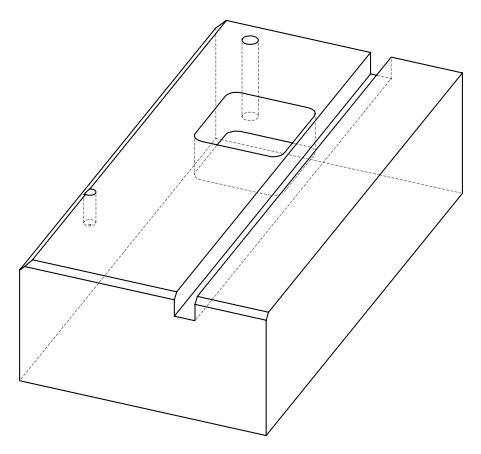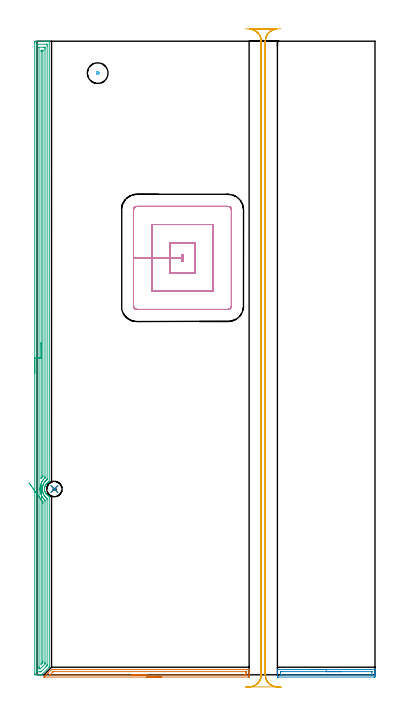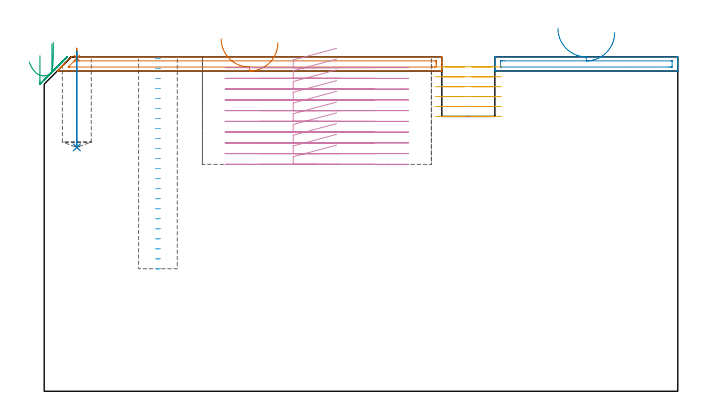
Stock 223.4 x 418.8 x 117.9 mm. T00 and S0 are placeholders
(PLAN: 8 operations, 4 tool changes, 41.4 min)
(1 AREA_MILL | FG_CHAMFER_SURFACE | UGT0205_001 | 2.32 min | 1776 mm3)
(2 AREA_MILL_1 | FG_CHAMFER_SURFACE_1 | UGT0205_001 | 1.21 min | 845 mm3)
(3 AREA_MILL_2 | FG_CHAMFER_SURFACE_2 | UGT0205_001 | 13.63 min | 19202 mm3)
(4 MILL_RECTANGULAR_POCKET | POCKET_RECTANGULAR_STRAIGHT | NXT0201_012 | Follow Part, ap 4, ae 75% | 12.36 min | 253838 mm3)
(5 MILL_RECTANGULAR_SLOT | SLOT_RECTANGULAR | NXT0201_012 | Follow Part, ap 4, ae 75% | 11.03 min | 164395 mm3)
(6 MILL_BLIND_HOLE_FROM_SOLID_MATERIAL | STEP1POCKET | NXT0201_011 | Spiral | 0.68 min | 10913 mm3)
(7 SPOT_DRILL | STEP1POCKET_1 | NXT0321_9005460120000 | 0.03 min | 64 mm3)
(8 DRILL_BLIND_HOLE_INTO_CENTER | STEP1POCKET_1 | NXT0301_073 | 0.14 min | 2420 mm3)
(TOOL UGT0205_001 | Chamfer Mill 20 x 3 x 45 deg. | D20 FL50 Z2)
(TOOL NXT0201_012 | ENDMILL 16mm [2P460-1600-NA 1630] | D16 FL38 Z6)
(TOOL NXT0201_011 | ENDMILL 12mm [2P460-1200-NA 1630] | D12 FL38 Z6)
(TOOL NXT0321_9005460120000 | NC Spot Drill, 142deg, 12mm, Carbide, Uncoated | D12 PA142 FL30 Z2)
(TOOL NXT0301_073 | Carbide Drill 10.2mm [860.1-1020-031A1-MM 2214] | D10.2 PA140 FL55 Z2)
(OP 1 AREA_MILL)
G17 G21 G94 G90
T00 M6
G54
G17 G0 G90 X82.4 Y-1.5 S1061 M3
G43 Z127.9 H0
Z122.9
G94 G1 X82.362 Z122.028 F250.
X82.248 Z121.164
X82.059 Z120.312
X81.797 Z119.48
X81.463 Z118.674
X81.06 Z117.9
X80.592 Z117.164
X80.06 Z116.472
X79.471 Z115.829
X78.828 Z115.24
X78.136 Z114.708
X77.4 Z114.24
X76.626 Z113.837
X75.82 Z113.503
X74.988 Z113.241
X74.136 Z113.052
X73.272 Z112.938
X72.4 Z112.9
X4.939
X4.731 Y-1.498 Z112.902
X4.632 Y-1.495 Z112.904
X4.609 Y-1.492 Z112.906
X4.701 Y-1.398 Z113.
X4.731 Y-1.368 Z113.03
X5.355 Y-0.744 Z113.654
X5.622 Y-0.477 Z113.921
X5.789 Y-0.308 Z114.086
X5.953 Y-0.146 Z114.252
X6.067 Y-0.032 Z114.366
X6.225 Y0.128 Z114.523
X6.38 Y0.281 Z114.679
X6.512 Y0.413 Z114.811
X6.662 Y0.564 Z114.959
X6.807 Y0.709 Z115.106
X6.957 Y0.858 Z115.256
X7.098 Y1. Z115.396
X7.235 Y1.136 Z115.534
X7.402 Y1.303 Z115.701
X9.279 Y3.18 Z117.578
X9.526 Y3.426 Z117.826
X9.589 Y3.489 Z117.886
X9.605 Y3.494 Z117.892
X9.628 Y3.5 Z117.9
X140.069
X140.19 Y3.497 Z117.889
X140.197 Y3.408 Z117.8
X140.2 Y3.311 Z117.71
Y2.666 Z117.065
Y1.95 Z116.349
Y1.436 Z115.832
Y1.179 Z115.576
Y0.564 Z114.961
Y0.307 Z114.704
Y-0.308 Z114.086
Y-0.873 Z113.522
X140.196 Y-1.18 Z113.215
X140.19 Y-1.492 Z112.903
X139.947 Y-1.496 Z112.901
X139.624 Y-1.5 Z112.9
X72.4
Y-0.086 Z114.314
X9.078 Y-0.085 Z114.315
X8.738 Y-0.084 Z114.316
X8.506 Y-0.081 Z114.319
X8.484 Y-0.079 Z114.321
X8.491 Y-0.067 Z114.333
X8.517 Y-0.038 Z114.362
X8.738 Y0.188 Z114.588
X10.25 Y1.699 Z116.099
X10.519 Y1.965 Z116.365
X10.638 Y2.077 Z116.477
X10.752 Y2.08 Z116.48
X11.409 Y2.085 Z116.485
X11.636
X137.843
X138.071 Y2.084 Z116.484
X138.168 Y2.081 Z116.481
X138.186 Y2.079 Z116.479
X138.191 Y2.07 Z116.47
X138.195 Y2.053 Z116.453
X138.199 Y1.959 Z116.359
X138.2 Y1.436 Z115.836
Y1.087 Z115.487
X138.196 Y0.564 Z114.964
X138.191 Y0.223 Z114.623
X138.165 Y-0.079 Z114.321
X137.843 Y-0.083 Z114.317
X137.615 Y-0.085 Z114.315
X136.952 Y-0.086 Z114.314
X136.725
X72.4
X71.528 Z114.352
X70.664 Z114.466
X69.812 Z114.655
X68.98 Z114.917
X68.174 Z115.251
X67.4 Z115.654
X66.664 Z116.123
X65.972 Z116.654
X65.329 Z117.243
X64.74 Z117.886
X64.208 Z118.578
X63.74 Z119.314
X63.337 Z120.088
X63.003 Z120.894
X62.741 Z121.726
X62.552 Z122.578
X62.438 Z123.443
X62.4 Z124.314
G0 Z127.9
M5
M2
(OP 2 AREA_MILL_1)
G17 G21 G94 G90
T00 M6
G54
G17 G0 G90 X181.15 Y3.5 S1061 M3
G43 Z127.9 H0
G94 G1 X181.188 Z127.028 F250.
X181.302 Z126.163
X181.491 Z125.312
X181.753 Z124.48
X182.087 Z123.674
X182.49 Z122.9
X182.958 Z122.164
X183.49 Z121.472
X184.079 Z120.829
X184.722 Z120.239
X185.414 Z119.708
X186.15 Z119.24
X186.924 Z118.837
X187.73 Z118.503
X188.562 Z118.241
X189.413 Z118.052
X190.278 Z117.938
X191.15 Z117.9
X223.251
X223.39 Y3.497 Z117.888
X223.398 Y3.394 Z117.787
X223.4 Y3.286 Z117.685
Y2.597 Z116.997
Y2.019 Z116.418
Y1.436 Z115.832
Y1.145 Z115.541
Y0.564 Z114.961
Y0.273 Z114.67
Y-0.308 Z114.086
Y-0.89 Z113.505
X223.397 Y-1.18 Z113.215
X223.39 Y-1.492 Z112.903
X223.13 Y-1.498 Z112.9
X222.805 Y-1.5
X159.495
X159.17 Y-1.498
X158.91 Y-1.492 Z112.903
X158.9 Y-1.18 Z113.215
Y-0.89 Z113.505
Y-0.308 Z114.086
Y0.273 Z114.67
Y0.564 Z114.961
Y1.145 Z115.541
Y1.436 Z115.832
Y2.019 Z116.418
Y2.308 Z116.707
Y3.286 Z117.685
X158.902 Y3.394 Z117.786
X158.91 Y3.497 Z117.888
X159.049 Y3.5 Z117.9
X191.15
Y2.086 Z116.486
X221.022 Y2.085 Z116.485
X221.251 Y2.084 Z116.484
X221.359 Y2.081 Z116.481
X221.382 Y2.079 Z116.479
X221.39 Y2.07 Z116.47
X221.393 Y2.049 Z116.449
X221.399 Y1.939 Z116.339
Y0.195 Z114.595
X221.396 Y0.071 Z114.471
X221.391 Y-0.027 Z114.373
X221.386 Y-0.079 Z114.321
X221.353 Y-0.08 Z114.32
X221.022 Y-0.084 Z114.316
X220.794 Y-0.085 Z114.315
X220.13 Y-0.086 Z114.314
X161.278 Y-0.085 Z114.315
X161.049 Y-0.084 Z114.316
X160.941 Y-0.081 Z114.319
X160.918 Y-0.079 Z114.321
X160.91 Y-0.07 Z114.33
X160.907 Y-0.05 Z114.35
X160.901 Y0.061 Z114.461
Y1.805 Z116.205
X160.904 Y1.929 Z116.329
X160.909 Y2.027 Z116.427
X160.914 Y2.079 Z116.479
X160.947 Y2.08 Z116.48
X161.278 Y2.084 Z116.484
X161.506 Y2.085 Z116.485
X162.17 Y2.086 Z116.486
X191.15
X192.022 Z116.524
X192.886 Z116.638
X193.738 Z116.826
X194.57 Z117.089
X195.376 Z117.423
X196.15 Z117.825
X196.886 Z118.294
X197.578 Z118.825
X198.221 Z119.415
X198.81 Z120.058
X199.341 Z120.75
X199.81 Z121.486
X200.213 Z122.259
X200.547 Z123.065
X200.809 Z123.897
X200.998 Z124.749
X201.112 Z125.614
X201.15 Z126.486
G0 Z127.9
M5
M2
(OP 3 AREA_MILL_2)
G17 G21 G94 G90
T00 M6
G54
G17 G0 G90 X-1.5 Y199.4 S1061 M3
G43 Z127.9 H0
Z118.3
G94 G1 Y199.438 Z117.428 F250.
Y199.552 Z116.564
Y199.741 Z115.712
Y200.003 Z114.88
Y200.337 Z114.074
Y200.74 Z113.3
Y201.208 Z112.564
Y201.74 Z111.872
Y202.329 Z111.229
Y202.972 Z110.64
Y203.664 Z110.108
Y204.4 Z109.64
Y205.174 Z109.237
Y205.98 Z108.903
Y206.812 Z108.641
Y207.664 Z108.452
Y208.528 Z108.338
Y209.4 Z108.3
Y417.693
X-1.499 Y418.172 Z108.301
X-1.496 Y418.583 Z108.302
X-1.492 Y418.79 Z108.305
X-1.092 Y418.8 Z108.706
X5.057 Z114.851
X6.457 Z116.253
X6.813 Z116.608
X7.526 Z117.326
X7.769 Z117.568
X7.937 Y418.797 Z117.729
X8.098 Y418.79 Z117.889
X8.1 Y418.619 Z117.9
Y127.59
X8.095 Y127.54 Z117.89
X8.073 Y127.523 Z117.869
X8.008 Y127.49 Z117.805
X7.779 Y127.383 Z117.577
X7.419 Y127.19 Z117.219
X7.348 Y127.143 Z117.147
X7.253 Y127.081 Z117.05
X7.084 Y126.972 Z116.883
X6.813 Y126.773 Z116.612
X6.76 Y126.733 Z116.558
X6.718 Y126.696 Z116.517
X6.547 Y126.544 Z116.345
X6.521 Y126.516 Z116.318
X6.218 Y126.204 Z116.014
X5.914 Y125.84 Z115.712
X5.674 Y125.493 Z115.472
X5.595 Y125.355 Z115.392
X5.52 Y125.225 Z115.318
X5.399 Y124.983 Z115.198
X5.381 Y124.946 Z115.18
X5.206 Y124.503 Z115.003
X5.194 Y124.461 Z114.99
X5.065 Y124.052 Z114.865
X4.977 Y123.607 Z114.773
X4.924 Y123.159 Z114.716
X4.922 Y123.12 Z114.713
X4.908 Y122.907 Z114.703
X4.903 Y122.824 Z114.696
X4.904 Y122.822
X4.906 Y122.748 Z114.701
Y122.744
X4.916 Y122.524 Z114.708
Y122.488 Z114.71
X4.93 Y122.317 Z114.728
X4.935 Y122.265 Z114.733
X5.009 Y121.816 Z114.802
X5.057 Y121.612 Z114.855
X5.08 Y121.52 Z114.877
X5.118 Y121.371 Z114.912
X5.133 Y121.332 Z114.925
X5.213 Y121.092 Z115.009
X5.273 Y120.919 Z115.068
X5.466 Y120.478 Z115.265
X5.566 Y120.289 Z115.366
X5.673 Y120.104 Z115.473
X5.855 Y119.84 Z115.652
X5.935 Y119.733 Z115.732
X6.048 Y119.584 Z115.844
X6.085 Y119.543 Z115.88
X6.291 Y119.313 Z116.087
X6.521 Y119.087 Z116.317
X6.548 Y119.06 Z116.344
X6.986 Y118.69 Z116.785
X7.2 Y118.543 Z116.997
X7.253 Y118.511 Z117.048
X7.421 Y118.408 Z117.218
X7.839 Y118.187 Z117.637
X8.095 Y118.058 Z117.891
X8.1 Y117.755 Z117.9
Y5.099
X8.096 Y5.006 Z117.89
X8.027 Y4.926 Z117.824
X3.262 Y0.162 Z113.062
X3.101 Y0.01 Z112.894
X2.944 Y0. Z112.743
X2.256 Z112.056
X1.543 Z111.339
X0.309 Z110.106
X-0.213 Z109.581
X-0.831 Z108.965
X-1.092 Y0.001 Z108.704
X-1.308 Y0.005 Z108.488
X-1.492 Y0.01 Z108.305
X-1.496 Y0.217 Z108.302
X-1.499 Y0.629 Z108.301
X-1.5 Y209.4 Z108.3
X-0.086 Z109.714
Y416.253
X-0.079 Y416.782 Z109.721
X-0.061 Y416.79 Z109.739
X0.01 Y416.795 Z109.81
X0.119 Y416.798 Z109.919
X0.256 Y416.8 Z110.056
X0.665 Z110.465
X6.405 Z116.205
X6.607 Y416.797 Z116.407
X6.641 Y416.795 Z116.441
X6.674 Y416.791 Z116.474
X6.679 Y416.747 Z116.479
X6.684 Y416.515 Z116.484
X6.685 Y416.383 Z116.485
X6.686 Y415.619 Z116.486
X6.685 Y129.509 Z116.485
X6.684 Y129.378 Z116.484
X6.679 Y128.997 Z116.479
X6.669 Y128.914 Z116.469
X6.081 Y128.484 Z115.881
X6.001 Y128.417 Z115.801
X5.935 Y128.356 Z115.735
X5.551 Y127.981 Z115.351
X5.19 Y127.59 Z114.99
X5.129 Y127.517 Z114.929
X5.057 Y127.426 Z114.857
X4.751 Y127.007 Z114.551
X4.551 Y126.696 Z114.351
X4.414 Y126.457 Z114.214
X4.178 Y125.987 Z113.978
X4.123 Y125.859 Z113.923
X4.1 Y125.802 Z113.9
X3.971 Y125.459 Z113.771
X3.886 Y125.205 Z113.686
X3.794 Y124.908 Z113.594
X3.694 Y124.507 Z113.494
X3.597 Y124.014 Z113.397
X3.576 Y123.873 Z113.376
X3.56 Y123.749 Z113.36
X3.528 Y123.453 Z113.328
X3.501 Y123.12 Z113.301
X3.496 Y123.053 Z113.296
X3.493 Y122.989 Z113.293
Y122.923
X3.518 Y122.226 Z113.318
X3.55 Y121.904 Z113.35
X3.59 Y121.626 Z113.39
X3.612 Y121.49 Z113.412
X3.64 Y121.332 Z113.44
X3.744 Y120.88 Z113.544
X3.809 Y120.633 Z113.609
X3.871 Y120.437 Z113.671
X3.95 Y120.204 Z113.75
X4.032 Y119.976 Z113.832
X4.178 Y119.619 Z113.978
X4.211 Y119.543 Z114.011
X4.239 Y119.481 Z114.039
X4.408 Y119.155 Z114.208
X4.539 Y118.922 Z114.339
X4.71 Y118.649 Z114.51
X5.057 Y118.167 Z114.857
X5.413 Y117.755 Z115.213
X5.674 Y117.494 Z115.474
X5.935 Y117.258 Z115.735
X6.421 Y116.861 Z116.221
X6.679 Y116.664 Z116.479
X6.686 Y115.967 Z116.486
X6.685 Y6.887 Z116.485
X6.681 Y6.128 Z116.481
X6.679 Y6.06 Z116.479
X6.672 Y6.034 Z116.472
X6.638 Y5.993 Z116.438
X6.285 Y5.636 Z116.085
X5.935 Y5.285 Z115.735
X3.066 Y2.417 Z112.866
X2.735 Y2.097 Z112.535
X2.624 Y2.01 Z112.424
X2.422 Y2.007 Z112.222
X1.952 Y2.001 Z111.752
X0.195 Y2. Z109.995
X-0.007 Y2.003 Z109.793
X-0.041 Y2.005 Z109.759
X-0.074 Y2.009 Z109.726
X-0.079 Y2.053 Z109.721
X-0.084 Y2.285 Z109.716
X-0.085 Y2.417 Z109.715
X-0.086 Y3.181 Z109.714
Y209.4
X1.328 Z111.128
X1.329 Y414.704 Z111.129
X1.33 Y414.759 Z111.13
X1.332 Y414.785 Z111.132
X1.335 Y414.79 Z111.135
X1.346 Y414.796 Z111.146
X1.543 Y414.799 Z111.343
X4.178 Y414.8 Z113.978
X4.857 Y414.799 Z114.657
X5.057 Y414.795 Z114.857
X5.252 Y414.79 Z115.052
X5.264 Y414.595 Z115.064
X5.268 Y414.38 Z115.068
X5.271 Y413.701 Z115.071
Y413.483
Y130.948
X5.269 Y130.272 Z115.069
X5.266 Y130.164 Z115.066
X5.264 Y130.141 Z115.064
X5.252 Y130.125 Z115.052
X5.228 Y130.098 Z115.028
X5.057 Y129.931 Z114.857
X4.781 Y129.659 Z114.581
X4.513 Y129.378 Z114.313
X4.355 Y129.199 Z114.155
X4.178 Y128.991 Z113.978
X3.961 Y128.706 Z113.761
X3.797 Y128.484 Z113.597
X3.596 Y128.183 Z113.396
X3.3 Y127.698 Z113.1
X3.262 Y127.629 Z113.062
X3.242 Y127.59 Z113.042
X2.973 Y127.028 Z112.773
X2.839 Y126.696 Z112.639
X2.72 Y126.392 Z112.52
X2.523 Y125.802 Z112.323
X2.499 Y125.723 Z112.299
X2.422 Y125.443 Z112.222
X2.323 Y125.008 Z112.123
X2.303 Y124.908 Z112.103
X2.19 Y124.249 Z111.99
X2.162 Y124.014 Z111.962
X2.107 Y123.44 Z111.907
X2.086 Y123.12 Z111.886
X2.091 Y122.562 Z111.891
X2.102 Y122.226 Z111.902
X2.151 Y121.607 Z111.951
X2.191 Y121.332 Z111.991
X2.247 Y120.979 Z112.047
X2.334 Y120.527 Z112.134
X2.354 Y120.437 Z112.154
X2.422 Y120.161 Z112.222
X2.606 Y119.543 Z112.406
X2.701 Y119.259 Z112.501
X2.844 Y118.89 Z112.644
X2.946 Y118.649 Z112.746
X3.057 Y118.401 Z112.857
X3.3 Y117.907 Z113.1
X3.383 Y117.755 Z113.183
X3.501 Y117.551 Z113.301
X3.979 Y116.861 Z113.779
X4.178 Y116.599 Z113.978
X4.468 Y116.265 Z114.268
X4.751 Y115.967 Z114.551
X5.057 Y115.671 Z114.857
X5.254 Y115.482 Z115.054
X5.265 Y115.285 Z115.065
X5.269 Y115.073 Z115.069
X5.271 Y114.855 Z115.071
Y8.457
Y7.781
X5.269 Y7.565 Z115.069
X5.264 Y7.226 Z115.064
X5.253 Y7.064 Z115.053
X5.057 Y6.856 Z114.857
X2.422 Y4.221 Z112.222
X2.406 Y4.205 Z112.206
X2.227 Y4.039 Z112.027
X2.185 Y4.01 Z111.985
X2.08 Y4.006 Z111.88
X1.946 Y4.002 Z111.746
X1.744 Y4.001 Z111.544
X1.543 Y4.005 Z111.343
X1.349 Y4.01 Z111.149
X1.335 Y4.205 Z111.135
X1.332 Y4.42 Z111.132
X1.329 Y5.099 Z111.129
X1.328 Y5.318 Z111.128
Y209.4
X2.743 Z112.543
X2.744 Y411.913 Z112.544
X2.747 Y412.476 Z112.547
X2.75 Y412.668 Z112.55
X2.761 Y412.79 Z112.561
X2.864 Y412.793 Z112.664
X3.307 Y412.8 Z113.107
X3.735 Y412.793 Z113.535
X3.841 Y412.79 Z113.641
X3.851 Y412.782 Z113.651
X3.853 Y412.764 Z113.653
X3.856 Y412.73 Z113.656
X3.857 Y412.652 Z113.657
Y412.24
Y131.494
X3.855 Y131.33 Z113.655
X3.853 Y131.249 Z113.653
X3.85 Y131.211 Z113.65
X3.826 Y131.167 Z113.626
X3.578 Y130.883 Z113.378
X3.3 Y130.561 Z113.1
X3.171 Y130.404 Z112.971
X3.067 Y130.272 Z112.867
X2.771 Y129.881 Z112.571
X2.752 Y129.859 Z112.552
X2.749 Y129.888 Z112.549
X2.745 Y129.943 Z112.545
X2.743 Y130.272 Z112.543
Y130.484
Y209.4
Y210.272 Z112.581
Y211.136 Z112.695
Y211.988 Z112.883
Y212.82 Z113.146
Y213.626 Z113.48
Y214.4 Z113.882
Y215.136 Z114.351
Y215.828 Z114.882
Y216.471 Z115.472
Y217.06 Z116.115
Y217.592 Z116.807
Y218.06 Z117.543
Y218.463 Z118.316
Y218.797 Z119.122
Y219.059 Z119.954
Y219.248 Z120.806
Y219.362 Z121.671
Y219.4 Z122.543
G0 Z127.9
X-5.269 Y126.833
Z116.123
G1 X-4.991 Y126.449 Z115.391
X-4.677 Y126.015 Z114.702
X-4.329 Y125.535 Z114.063
X-3.949 Y125.01 Z113.478
X-3.541 Y124.447 Z112.952
X-3.108 Y123.848 Z112.488
X-2.653 Y123.219 Z112.09
X-2.179 Y122.565 Z111.762
X-1.69 Y121.889 Z111.505
X-1.19 Y121.198 Z111.322
X-0.683 Y120.497 Z111.214
X-0.171 Y119.791 Z111.182
X0.339 Y119.085 Z111.225
X0.846 Y118.385 Z111.345
X1.345 Y117.696 Z111.54
X1.831 Y117.023 Z111.808
X2.303 Y116.372 Z112.147
X2.755 Y115.748 Z112.555
X3.091 Y115.286 Z112.891
X3.257 Y115.073 Z113.057
X3.3 Y115.022 Z113.1
X3.693 Y114.58 Z113.493
X3.786 Y114.475 Z113.586
X3.831 Y114.421 Z113.631
X3.85 Y114.396 Z113.65
X3.852 Y114.367 Z113.652
X3.855 Y114.179 Z113.655
X3.857 Y113.612 Z113.657
Y113.285
Y9.003
X3.855 Y8.675 Z113.655
X3.851 Y8.114 Z113.651
X3.531 Y7.781 Z113.331
X2.859 Y7.108 Z112.659
X2.785 Y7.037 Z112.585
X2.758 Y7.014 Z112.558
X2.75 Y7.01 Z112.55
X2.749 Y7.019 Z112.549
X2.745 Y7.099 Z112.545
X2.743 Y7.219 Z112.543
Y115.073
X2.745 Y115.326 Z112.545
X2.749 Y115.633 Z112.549
X2.755 Y115.748 Z112.555
X2.796 Y116.615 Z112.634
X2.837 Y117.473 Z112.789
X2.877 Y118.314 Z113.018
X2.915 Y119.132 Z113.319
X2.953 Y119.92 Z113.691
X2.989 Y120.673 Z114.13
X3.022 Y121.385 Z114.633
X3.054 Y122.05 Z115.196
X3.083 Y122.664 Z115.815
X3.109 Y123.222 Z116.486
X3.133 Y123.719 Z117.202
X3.154 Y124.152 Z117.959
X3.171 Y124.517 Z118.751
X3.185 Y124.812 Z119.572
X3.195 Y125.035 Z120.416
X3.202 Y125.183 Z121.275
X3.206 Y125.256 Z122.145
Y125.252 Z123.017
G0 Z127.9
M5
M2
(OP 4 MILL_RECTANGULAR_POCKET)
G17 G21 G94 G90
T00 M6
G54
G17 G0 G90 X103.091 Y285.6 S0 M3
G43 Z127.9 H1
Z120.9
G94 G1 X87.8 Z116.803 F250.
Y275.55 Z114.11
X95.8
Y273.5 F500.
X96.5
Y277.6
X95.8
Y275.55
X87.8
Y265.5
X104.5
Y285.6
X87.8
Y275.55
X75.8
Y253.5
X116.5
Y297.6
X75.8
Y275.55
X63.8
Y243.8
G3 X66.1 Y241.5 R2.3
G1 X126.2
G3 X128.5 Y243.8 R2.3
G1 Y307.3
G3 X126.2 Y309.6 R2.3
G1 X66.1
G3 X63.8 Y307.3 R2.3
G1 Y275.55
Y274.55
G0 X103.091 Y285.6 Z117.11
G1 X87.8 Z113.013 F250.
Y275.55 Z110.32
X95.8
Y273.5 F500.
X96.5
Y277.6
X95.8
Y275.55
X87.8
Y265.5
X104.5
Y285.6
X87.8
Y275.55
X75.8
Y253.5
X116.5
Y297.6
X75.8
Y275.55
X63.8
Y243.8
G3 X66.1 Y241.5 R2.3
G1 X126.2
G3 X128.5 Y243.8 R2.3
G1 Y307.3
G3 X126.2 Y309.6 R2.3
G1 X66.1
G3 X63.8 Y307.3 R2.3
G1 Y275.55
Y274.55
G0 X103.091 Y285.6 Z113.32
G1 X87.8 Z109.223 F250.
Y275.55 Z106.53
X95.8
Y273.5 F500.
X96.5
Y277.6
X95.8
Y275.55
X87.8
Y265.5
X104.5
Y285.6
X87.8
Y275.55
X75.8
Y253.5
X116.5
Y297.6
X75.8
Y275.55
X63.8
Y243.8
G3 X66.1 Y241.5 R2.3
G1 X126.2
G3 X128.5 Y243.8 R2.3
G1 Y307.3
G3 X126.2 Y309.6 R2.3
G1 X66.1
G3 X63.8 Y307.3 R2.3
G1 Y275.55
Y274.55
G0 X103.091 Y285.6 Z109.53
G1 X87.8 Z105.433 F250.
Y275.55 Z102.74
X95.8
Y273.5 F500.
X96.5
Y277.6
X95.8
Y275.55
X87.8
Y265.5
X104.5
Y285.6
X87.8
Y275.55
X75.8
Y253.5
X116.5
Y297.6
X75.8
Y275.55
X63.8
Y243.8
G3 X66.1 Y241.5 R2.3
G1 X126.2
G3 X128.5 Y243.8 R2.3
G1 Y307.3
G3 X126.2 Y309.6 R2.3
G1 X66.1
G3 X63.8 Y307.3 R2.3
G1 Y275.55
Y274.55
G0 X103.091 Y285.6 Z105.74
G1 X87.8 Z101.643 F250.
Y275.55 Z98.95
X95.8
Y273.5 F500.
X96.5
Y277.6
X95.8
Y275.55
X87.8
Y265.5
X104.5
Y285.6
X87.8
Y275.55
X75.8
Y253.5
X116.5
Y297.6
X75.8
Y275.55
X63.8
Y243.8
G3 X66.1 Y241.5 R2.3
G1 X126.2
G3 X128.5 Y243.8 R2.3
G1 Y307.3
G3 X126.2 Y309.6 R2.3
G1 X66.1
G3 X63.8 Y307.3 R2.3
G1 Y275.55
Y274.55
G0 X103.091 Y285.6 Z101.95
G1 X87.8 Z97.853 F250.
Y275.55 Z95.16
X95.8
Y273.5 F500.
X96.5
Y277.6
X95.8
Y275.55
X87.8
Y265.5
X104.5
Y285.6
X87.8
Y275.55
X75.8
Y253.5
X116.5
Y297.6
X75.8
Y275.55
X63.8
Y243.8
G3 X66.1 Y241.5 R2.3
G1 X126.2
G3 X128.5 Y243.8 R2.3
G1 Y307.3
G3 X126.2 Y309.6 R2.3
G1 X66.1
G3 X63.8 Y307.3 R2.3
G1 Y275.55
Y274.55
G0 X103.091 Y285.6 Z98.16
G1 X87.8 Z94.063 F250.
Y275.55 Z91.37
X95.8
Y273.5 F500.
X96.5
Y277.6
X95.8
Y275.55
X87.8
Y265.5
X104.5
Y285.6
X87.8
Y275.55
X75.8
Y253.5
X116.5
Y297.6
X75.8
Y275.55
X63.8
Y243.8
G3 X66.1 Y241.5 R2.3
G1 X126.2
G3 X128.5 Y243.8 R2.3
G1 Y307.3
G3 X126.2 Y309.6 R2.3
G1 X66.1
G3 X63.8 Y307.3 R2.3
G1 Y275.55
Y274.55
G0 X103.091 Y285.6 Z94.37
G1 X87.8 Z90.273 F250.
Y275.55 Z87.58
X95.8
Y273.5 F500.
X96.5
Y277.6
X95.8
Y275.55
X87.8
Y265.5
X104.5
Y285.6
X87.8
Y275.55
X75.8
Y253.5
X116.5
Y297.6
X75.8
Y275.55
X63.8
Y243.8
G3 X66.1 Y241.5 R2.3
G1 X126.2
G3 X128.5 Y243.8 R2.3
G1 Y307.3
G3 X126.2 Y309.6 R2.3
G1 X66.1
G3 X63.8 Y307.3 R2.3
G1 Y275.55
Y274.55
G0 X103.091 Y285.6 Z90.58
G1 X87.8 Z86.483 F250.
Y275.55 Z83.79
X95.8
Y273.5 F500.
X96.5
Y277.6
X95.8
Y275.55
X87.8
Y265.5
X104.5
Y285.6
X87.8
Y275.55
X75.8
Y253.5
X116.5
Y297.6
X75.8
Y275.55
X63.8
Y243.8
G3 X66.1 Y241.5 R2.3
G1 X126.2
G3 X128.5 Y243.8 R2.3
G1 Y307.3
G3 X126.2 Y309.6 R2.3
G1 X66.1
G3 X63.8 Y307.3 R2.3
G1 Y275.55
Y274.55
G0 X103.091 Y285.6 Z86.79
G1 X87.8 Z82.693 F250.
Y275.55 Z80.
X95.8
Y273.5 F500.
X96.5
Y277.6
X95.8
Y275.55
X87.8
Y265.5
X104.5
Y285.6
X87.8
Y275.55
X75.8
Y253.5
X116.5
Y297.6
X75.8
Y275.55
X63.8
Y243.8
G3 X66.1 Y241.5 R2.3
G1 X126.2
G3 X128.5 Y243.8 R2.3
G1 Y307.3
G3 X126.2 Y309.6 R2.3
G1 X66.1
G3 X63.8 Y307.3 R2.3
G1 Y275.55
Y274.55
G0 Z127.9
M5
M2
(OP 5 MILL_RECTANGULAR_SLOT)
G17 G21 G94 G90
T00 M6
G54
G17 G0 G90 X137.904 Y427.03 S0 M3
G43 Z127.9 H1
Z114.4
G94 G1 X140.892 Y426.77 F250.
G2 X148.2 Y418.8 R8. F500.
G1 Y0.
G2 X141.597 Y-7.877 R8.
G1 X141.592 Y-7.907
G3 X142.811 Y-8. R8.
G1 X156.211
G3 X157.471 Y-7.9 R8.
G1 X157.466 Y-7.87
G2 X150.9 Y0. R8.
G1 Y418.8
G2 X158.208 Y426.77 R8.
G1 X161.196 Y427.03 F250.
G0 Z127.9
X161.197 Y-8.23
Z110.9
G1 X158.208 Y-7.97
G2 X150.9 Y0. R8. F500.
G1 Y418.8
G2 X158.208 Y426.77 R8.
G1 Y426.8
X140.892
Y426.77
G2 X148.2 Y418.8 R8.
G1 Y0.
G2 X140.892 Y-7.97 R8.
G1 X137.903 Y-8.23 F250.
G0 X161.197 Z107.4
G1 X158.208 Y-7.97
G2 X150.9 Y0. R8. F500.
G1 Y418.8
G2 X158.208 Y426.77 R8.
G1 Y426.8
X140.892
Y426.77
G2 X148.2 Y418.8 R8.
G1 Y0.
G2 X140.892 Y-7.97 R8.
G1 X137.903 Y-8.23 F250.
G0 X161.197 Z103.9
G1 X158.208 Y-7.97
G2 X150.9 Y0. R8. F500.
G1 Y418.8
G2 X158.208 Y426.77 R8.
G1 Y426.8
X140.892
Y426.77
G2 X148.2 Y418.8 R8.
G1 Y0.
G2 X140.892 Y-7.97 R8.
G1 X137.903 Y-8.23 F250.
G0 X161.197 Z100.4
G1 X158.208 Y-7.97
G2 X150.9 Y0. R8. F500.
G1 Y418.8
G2 X158.208 Y426.77 R8.
G1 Y426.8
X140.892
Y426.77
G2 X148.2 Y418.8 R8.
G1 Y0.
G2 X140.892 Y-7.97 R8.
G1 X137.903 Y-8.23 F250.
G0 X161.197 Z96.9
G1 X158.208 Y-7.97
G2 X150.9 Y0. R8. F500.
G1 Y418.8
G2 X158.208 Y426.77 R8.
G1 Y426.8
X140.892
Y426.77
G2 X148.2 Y418.8 R8.
G1 Y0.
G2 X140.892 Y-7.97 R8.
G1 X137.903 Y-8.23 F250.
G0 Z127.9
M5
M2
(OP 6 MILL_BLIND_HOLE_FROM_SOLID_MATERIAL)
G17 G21 G94 G90
T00 M6
G54
G17 G0 G90 X40.1 Y397.7 S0 M3
G43 Z127.9 H1
Z117.368
G94 G3 X40.5 Y398.1 R0.4 F250.
X40.1 Y398.5 R0.4
X39.3 Y397.7 R0.8
X40.1 Y398.5 R-0.8
X39.7 Y398.1 R0.4
X40.1 Y397.7 R0.4
G0 Z113.836
G3 X40.5 Y398.1 R0.4
X40.1 Y398.5 R0.4
X39.3 Y397.7 R0.8
X40.1 Y398.5 R-0.8
X39.7 Y398.1 R0.4
X40.1 Y397.7 R0.4
G0 Z110.305
G3 X40.5 Y398.1 R0.4
X40.1 Y398.5 R0.4
X39.3 Y397.7 R0.8
X40.1 Y398.5 R-0.8
X39.7 Y398.1 R0.4
X40.1 Y397.7 R0.4
G0 Z106.773
G3 X40.5 Y398.1 R0.4
X40.1 Y398.5 R0.4
X39.3 Y397.7 R0.8
X40.1 Y398.5 R-0.8
X39.7 Y398.1 R0.4
X40.1 Y397.7 R0.4
G0 Z103.241
G3 X40.5 Y398.1 R0.4
X40.1 Y398.5 R0.4
X39.3 Y397.7 R0.8
X40.1 Y398.5 R-0.8
X39.7 Y398.1 R0.4
X40.1 Y397.7 R0.4
G0 Z99.709
G3 X40.5 Y398.1 R0.4
X40.1 Y398.5 R0.4
X39.3 Y397.7 R0.8
X40.1 Y398.5 R-0.8
X39.7 Y398.1 R0.4
X40.1 Y397.7 R0.4
G0 Z96.177
G3 X40.5 Y398.1 R0.4
X40.1 Y398.5 R0.4
X39.3 Y397.7 R0.8
X40.1 Y398.5 R-0.8
X39.7 Y398.1 R0.4
X40.1 Y397.7 R0.4
G0 Z92.645
G3 X40.5 Y398.1 R0.4
X40.1 Y398.5 R0.4
X39.3 Y397.7 R0.8
X40.1 Y398.5 R-0.8
X39.7 Y398.1 R0.4
X40.1 Y397.7 R0.4
G0 Z89.114
G3 X40.5 Y398.1 R0.4
X40.1 Y398.5 R0.4
X39.3 Y397.7 R0.8
X40.1 Y398.5 R-0.8
X39.7 Y398.1 R0.4
X40.1 Y397.7 R0.4
G0 Z85.582
G3 X40.5 Y398.1 R0.4
X40.1 Y398.5 R0.4
X39.3 Y397.7 R0.8
X40.1 Y398.5 R-0.8
X39.7 Y398.1 R0.4
X40.1 Y397.7 R0.4
G0 Z82.05
G3 X40.5 Y398.1 R0.4
X40.1 Y398.5 R0.4
X39.3 Y397.7 R0.8
X40.1 Y398.5 R-0.8
X39.7 Y398.1 R0.4
X40.1 Y397.7 R0.4
G0 Z78.518
G3 X40.5 Y398.1 R0.4
X40.1 Y398.5 R0.4
X39.3 Y397.7 R0.8
X40.1 Y398.5 R-0.8
X39.7 Y398.1 R0.4
X40.1 Y397.7 R0.4
G0 Z74.986
G3 X40.5 Y398.1 R0.4
X40.1 Y398.5 R0.4
X39.3 Y397.7 R0.8
X40.1 Y398.5 R-0.8
X39.7 Y398.1 R0.4
X40.1 Y397.7 R0.4
G0 Z71.455
G3 X40.5 Y398.1 R0.4
X40.1 Y398.5 R0.4
X39.3 Y397.7 R0.8
X40.1 Y398.5 R-0.8
X39.7 Y398.1 R0.4
X40.1 Y397.7 R0.4
G0 Z67.923
G3 X40.5 Y398.1 R0.4
X40.1 Y398.5 R0.4
X39.3 Y397.7 R0.8
X40.1 Y398.5 R-0.8
X39.7 Y398.1 R0.4
X40.1 Y397.7 R0.4
G0 Z64.391
G3 X40.5 Y398.1 R0.4
X40.1 Y398.5 R0.4
X39.3 Y397.7 R0.8
X40.1 Y398.5 R-0.8
X39.7 Y398.1 R0.4
X40.1 Y397.7 R0.4
G0 Z60.859
G3 X40.5 Y398.1 R0.4
X40.1 Y398.5 R0.4
X39.3 Y397.7 R0.8
X40.1 Y398.5 R-0.8
X39.7 Y398.1 R0.4
X40.1 Y397.7 R0.4
G0 Z57.327
G3 X40.5 Y398.1 R0.4
X40.1 Y398.5 R0.4
X39.3 Y397.7 R0.8
X40.1 Y398.5 R-0.8
X39.7 Y398.1 R0.4
X40.1 Y397.7 R0.4
G0 Z53.795
G3 X40.5 Y398.1 R0.4
X40.1 Y398.5 R0.4
X39.3 Y397.7 R0.8
X40.1 Y398.5 R-0.8
X39.7 Y398.1 R0.4
X40.1 Y397.7 R0.4
G0 Z50.264
G3 X40.5 Y398.1 R0.4
X40.1 Y398.5 R0.4
X39.3 Y397.7 R0.8
X40.1 Y398.5 R-0.8
X39.7 Y398.1 R0.4
X40.1 Y397.7 R0.4
G0 Z46.732
G3 X40.5 Y398.1 R0.4
X40.1 Y398.5 R0.4
X39.3 Y397.7 R0.8
X40.1 Y398.5 R-0.8
X39.7 Y398.1 R0.4
X40.1 Y397.7 R0.4
G0 Z43.2
G3 X40.5 Y398.1 R0.4
X40.1 Y398.5 R0.4
X39.3 Y397.7 R0.8
X40.1 Y398.5 R-0.8
X39.7 Y398.1 R0.4
X40.1 Y397.7 R0.4
G0 Z127.9
M5
M2
(OP 7 SPOT_DRILL)
G17 G21 G94 G90
T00 M6
G54
G17 G0 G90 X11.5 Y122.8 S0 M3
G43 Z127.9 H0
G94 G81 G98 Z117.461 F250. R120.9
G80
M5
M2
(OP 8 DRILL_BLIND_HOLE_INTO_CENTER)
G17 G21 G94 G90
T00 M6
G54
G17 G0 G90 X11.5 Y122.8 S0 M3
G43 Z127.9 H1
G94 G81 G98 Z86. F250. R119.9
G80
M5
M2
